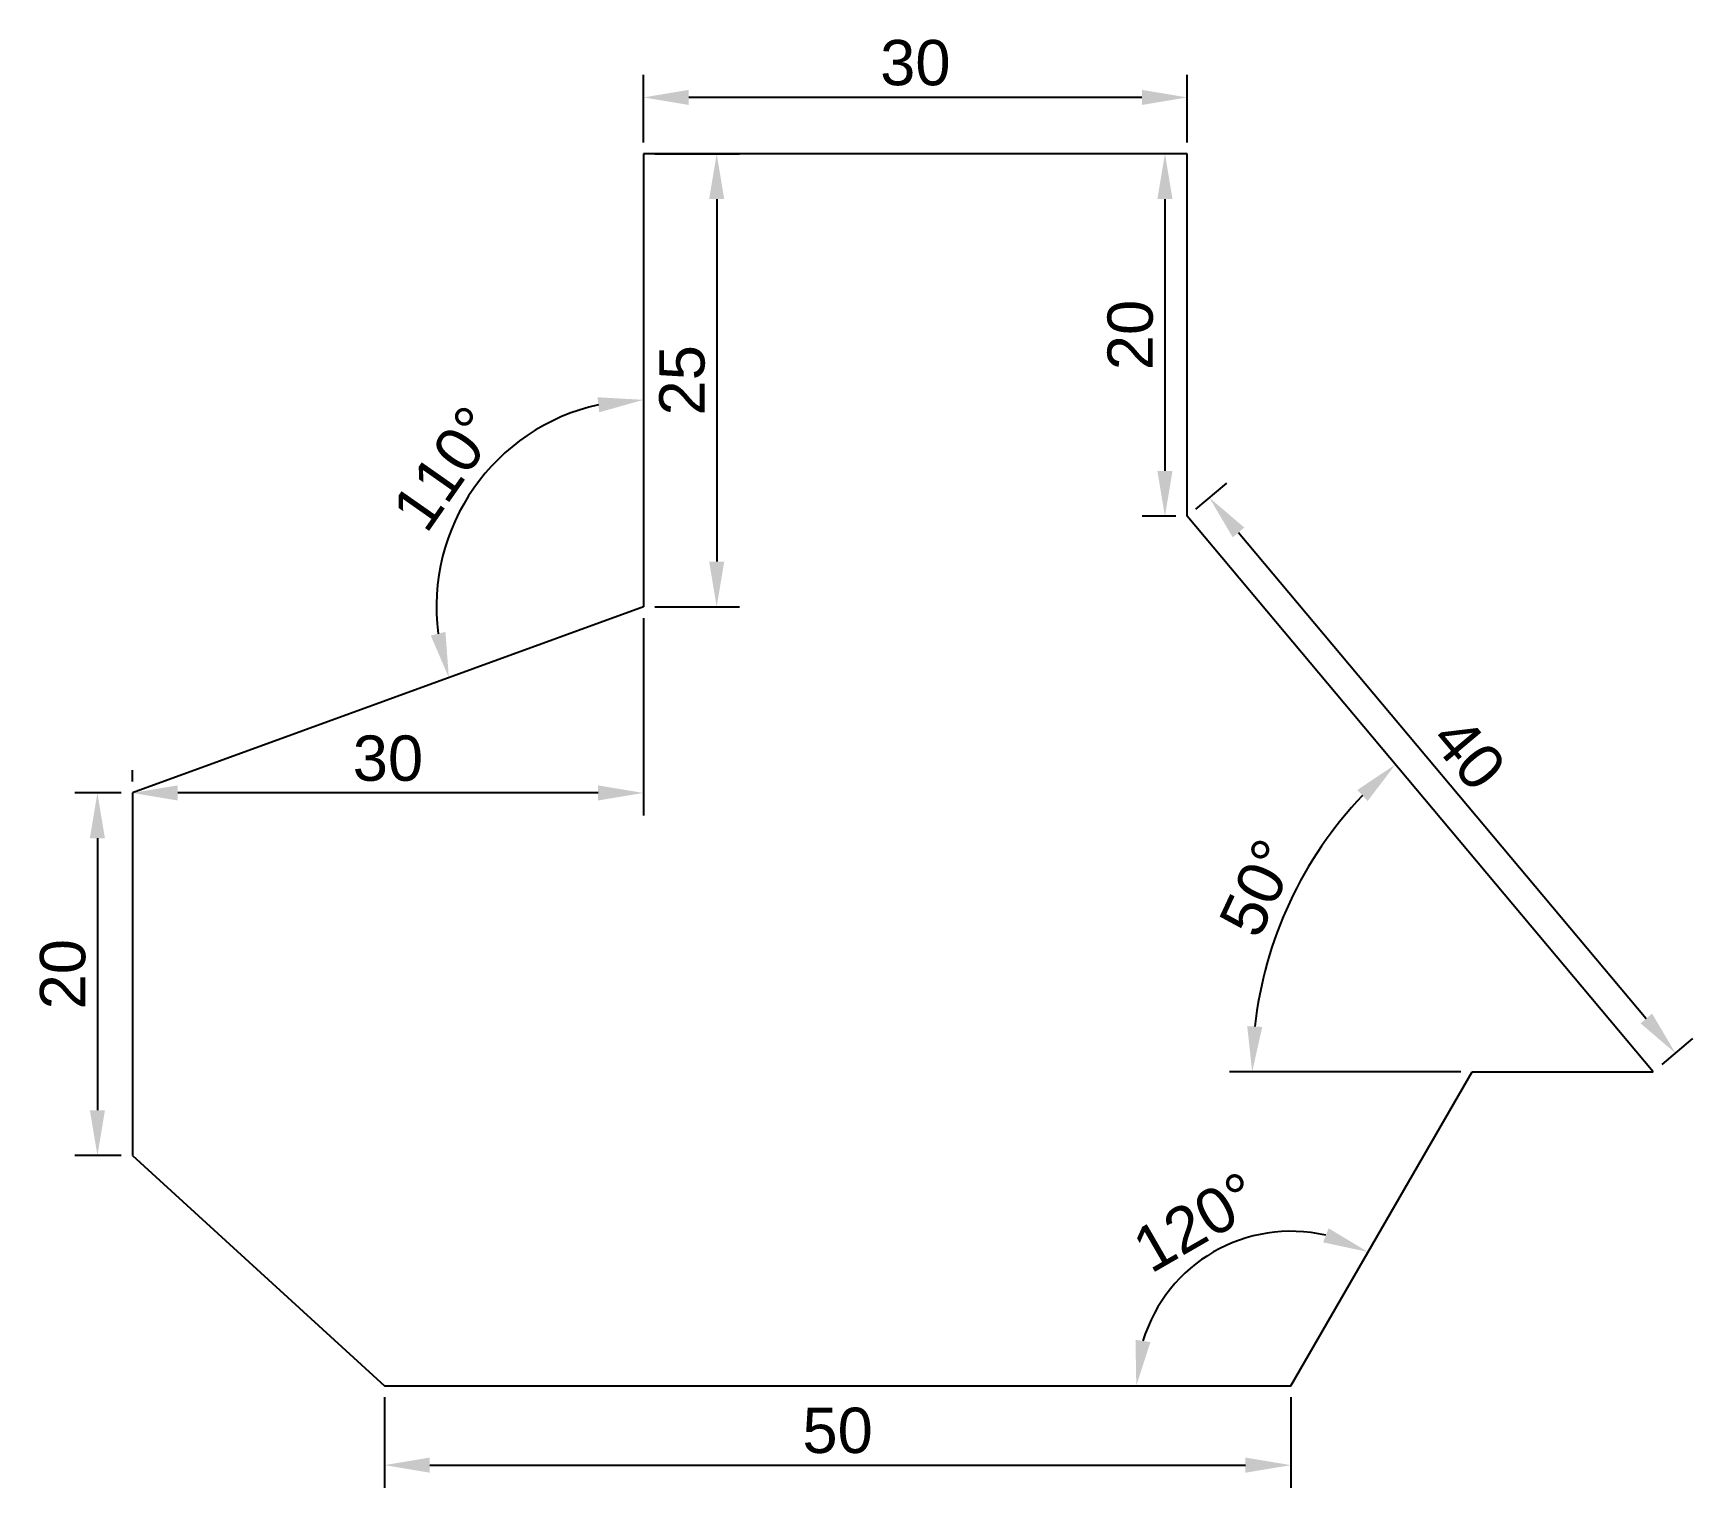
# Model space of a CAD drawing. Header units: millimetres. Extents: x -19.4 to 72.2, y -5.6 to 74.6.
import ezdxf

# ---------------------------------------------------------------- set-up
doc = ezdxf.new("R2010")
doc.units = ezdxf.units.MM
doc.styles.get("Standard").update_dxf_attribs({"font": 'arial.ttf'})
doc.dimstyles.new('ISO-25', dxfattribs={"dimtxt": 2.5, "dimasz": 2.5, "dimexe": 1.25, "dimexo": 0.625, "dimtad": 1, "dimtxsty": 'Standard', "dimcen": 2.5, "dimadec": 0, "dimazin": 0, "dimtfac": 1, "dimtmove": 0, "dimatfit": 3, "dimfxl": 1, "dimarcsym": 0})

# ---------------------------------------------------------------- blocks, each defined once
blk = doc.blocks.new('*D1')
at = {"color": 0, "lineweight": -2, "transparency": 16777216}
for p, q in [((0, -0.625), (0, -5.628)), ((50, -0.625), (50, -5.628)), ((2.5, -4.378), (47.5, -4.378))]:
    blk.add_line(p, q, dxfattribs=at)
at = {"color": 0, "transparency": 16777216}
for points in [[(2.5, -3.961), (2.5, -4.795), (0, -4.378)], [(47.5, -3.961), (47.5, -4.795), (50, -4.378)]]:
    blk.add_solid(points, dxfattribs=at)
at = {"layer": 'Defpoints', "color": 0, "transparency": 16777216}
for p in [(0, 0), (50, 0), (50, -4.378)]:
    blk.add_point(p, dxfattribs=at)
at = {"color": 0, "transparency": 16777216, "insert": (25, -2.476), "char_height": 2.5, "attachment_point": 5}
blk.add_mtext('50', dxfattribs=at)
blk = doc.blocks.new('*D2')
at = {"color": 0, "lineweight": -2, "transparency": 16777216}
blk.add_arc((50, 0), 8.522, 76.8696, 163.1304, dxfattribs=at)
at = {"color": 0, "transparency": 16777216}
for points in [[(52.089, 8.686), (51.783, 7.911), (54.261, 7.38)], [(42.257, 2.412), (41.433, 2.534), (41.478, 0)]]:
    blk.add_solid(points, dxfattribs=at)
at = {"layer": 'Defpoints', "color": 0, "transparency": 16777216}
for p in [(60, 17.321), (48.52, 8.392), (0, 0), (50, 0), (50, 0)]:
    blk.add_point(p, dxfattribs=at)
at = {"color": 0, "transparency": 16777216, "insert": (44.788, 9.027), "char_height": 2.5, "attachment_point": 5, "rotation": 30}
blk.add_mtext('120°', dxfattribs=at)
blk = doc.blocks.new('*D3')
at = {"color": 0, "lineweight": -2, "transparency": 16777216}
blk.add_line((59.375, 17.321), (46.62, 17.321), dxfattribs=at)
blk.add_arc((70, 17.321), 22.13, 136.4762, 173.5238, dxfattribs=at)
at = {"color": 0, "transparency": 16777216}
for points in [[(53.669, 32.864), (54.24, 32.257), (55.775, 34.273)], [(48.428, 19.793), (47.596, 19.84), (47.87, 17.321)]]:
    blk.add_solid(points, dxfattribs=at)
at = {"layer": 'Defpoints', "color": 0, "transparency": 16777216}
for p in [(44.288, 47.962), (51.511, 29.481), (60, 17.321), (70, 17.321), (70, 17.321)]:
    blk.add_point(p, dxfattribs=at)
at = {"color": 0, "transparency": 16777216, "insert": (48.22, 27.476), "char_height": 2.5, "attachment_point": 5, "rotation": 65}
blk.add_mtext('50°', dxfattribs=at)
blk = doc.blocks.new('*D4')
at = {"color": 0, "lineweight": -2, "transparency": 16777216}
for p, q in [((44.767, 48.364), (46.467, 49.79)), ((47.116, 47.072), (69.614, 20.26)), ((70.479, 17.722), (72.179, 19.149))]:
    blk.add_line(p, q, dxfattribs=at)
at = {"color": 0, "transparency": 16777216}
for points in [[(47.436, 47.34), (46.797, 46.804), (45.509, 48.987)], [(69.933, 20.528), (69.295, 19.992), (71.221, 18.345)]]:
    blk.add_solid(points, dxfattribs=at)
at = {"layer": 'Defpoints', "color": 0, "transparency": 16777216}
for p in [(44.288, 47.962), (71.221, 18.345), (70, 17.321)]:
    blk.add_point(p, dxfattribs=at)
at = {"color": 0, "transparency": 16777216, "insert": (59.822, 34.888), "char_height": 2.5, "attachment_point": 5, "rotation": 310}
blk.add_mtext('40', dxfattribs=at)
blk = doc.blocks.new('*D5')
at = {"color": 0, "lineweight": -2, "transparency": 16777216}
for p, q in [((43.663, 67.962), (41.807, 67.962)), ((43.057, 65.462), (43.057, 50.462)), ((43.663, 47.962), (41.807, 47.962))]:
    blk.add_line(p, q, dxfattribs=at)
at = {"color": 0, "transparency": 16777216}
for points in [[(42.64, 65.462), (43.474, 65.462), (43.057, 67.962)], [(42.64, 50.462), (43.474, 50.462), (43.057, 47.962)]]:
    blk.add_solid(points, dxfattribs=at)
at = {"layer": 'Defpoints', "color": 0, "transparency": 16777216}
for p in [(44.288, 67.962), (43.057, 47.962), (44.288, 47.962)]:
    blk.add_point(p, dxfattribs=at)
at = {"color": 0, "transparency": 16777216, "insert": (41.155, 57.962), "char_height": 2.5, "attachment_point": 5, "rotation": 90}
blk.add_mtext('20', dxfattribs=at)
blk = doc.blocks.new('*D6')
at = {"color": 0, "lineweight": -2, "transparency": 16777216}
for p, q in [((14.288, 68.587), (14.288, 72.317)), ((44.288, 68.587), (44.288, 72.317)), ((41.788, 71.067), (16.788, 71.067))]:
    blk.add_line(p, q, dxfattribs=at)
at = {"color": 0, "transparency": 16777216}
for points in [[(16.788, 71.484), (16.788, 70.651), (14.288, 71.067)], [(41.788, 71.484), (41.788, 70.651), (44.288, 71.067)]]:
    blk.add_solid(points, dxfattribs=at)
at = {"layer": 'Defpoints', "color": 0, "transparency": 16777216}
for p in [(14.288, 71.067), (14.288, 67.962), (44.288, 67.962)]:
    blk.add_point(p, dxfattribs=at)
at = {"color": 0, "transparency": 16777216, "insert": (29.288, 72.97), "char_height": 2.5, "attachment_point": 5}
blk.add_mtext('30', dxfattribs=at)
blk = doc.blocks.new('*D7')
at = {"color": 0, "lineweight": -2, "transparency": 16777216}
for p, q in [((14.913, 67.962), (19.579, 67.962)), ((18.329, 65.462), (18.329, 45.462)), ((14.913, 42.962), (19.579, 42.962))]:
    blk.add_line(p, q, dxfattribs=at)
at = {"color": 0, "transparency": 16777216}
for points in [[(17.913, 65.462), (18.746, 65.462), (18.329, 67.962)], [(17.913, 45.462), (18.746, 45.462), (18.329, 42.962)]]:
    blk.add_solid(points, dxfattribs=at)
at = {"layer": 'Defpoints', "color": 0, "transparency": 16777216}
for p in [(14.288, 67.962), (14.288, 42.962), (18.329, 42.962)]:
    blk.add_point(p, dxfattribs=at)
at = {"color": 0, "transparency": 16777216, "insert": (16.428, 55.462), "char_height": 2.5, "attachment_point": 5, "rotation": 90}
blk.add_mtext('25', dxfattribs=at)
blk = doc.blocks.new('*D8')
at = {"color": 0, "lineweight": -2, "transparency": 16777216}
blk.add_arc((14.288, 42.962), 11.424, 102.56382, 187.43618, dxfattribs=at)
at = {"color": 0, "transparency": 16777216}
for points in [[(11.758, 54.527), (11.849, 53.698), (14.288, 54.386)], [(3.366, 41.583), (2.556, 41.385), (3.554, 39.055)]]:
    blk.add_solid(points, dxfattribs=at)
at = {"layer": 'Defpoints', "color": 0, "transparency": 16777216}
for p in [(14.288, 67.962), (7.467, 52.126), (14.288, 42.962), (14.288, 42.962), (-13.902, 32.702)]:
    blk.add_point(p, dxfattribs=at)
at = {"color": 0, "transparency": 16777216, "insert": (3.373, 50.605), "char_height": 2.5, "attachment_point": 5, "rotation": 55}
blk.add_mtext('110°', dxfattribs=at)
blk = doc.blocks.new('*D9')
at = {"color": 0, "lineweight": -2, "transparency": 16777216}
for p, q in [((-14.527, 32.702), (-17.085, 32.702)), ((-15.835, 30.202), (-15.835, 15.202)), ((-14.527, 12.702), (-17.085, 12.702))]:
    blk.add_line(p, q, dxfattribs=at)
at = {"color": 0, "transparency": 16777216}
for points in [[(-16.252, 30.202), (-15.418, 30.202), (-15.835, 32.702)], [(-16.252, 15.202), (-15.418, 15.202), (-15.835, 12.702)]]:
    blk.add_solid(points, dxfattribs=at)
at = {"layer": 'Defpoints', "color": 0, "transparency": 16777216}
for p in [(-13.902, 32.702), (-15.835, 12.702), (-13.902, 12.702)]:
    blk.add_point(p, dxfattribs=at)
at = {"color": 0, "transparency": 16777216, "insert": (-17.737, 22.702), "char_height": 2.5, "attachment_point": 5, "rotation": 90}
blk.add_mtext('20', dxfattribs=at)
blk = doc.blocks.new('*D10')
at = {"color": 0, "lineweight": -2, "transparency": 16777216}
for p, q in [((14.288, 42.337), (14.288, 31.452)), ((-13.902, 33.327), (-13.902, 33.952)), ((11.788, 32.702), (-11.402, 32.702))]:
    blk.add_line(p, q, dxfattribs=at)
at = {"color": 0, "transparency": 16777216}
for points in [[(-11.402, 33.118), (-11.402, 32.285), (-13.902, 32.702)], [(11.788, 33.118), (11.788, 32.285), (14.288, 32.702)]]:
    blk.add_solid(points, dxfattribs=at)
at = {"layer": 'Defpoints', "color": 0, "transparency": 16777216}
for p in [(14.288, 42.962), (-13.902, 32.702), (-13.902, 32.702)]:
    blk.add_point(p, dxfattribs=at)
at = {"color": 0, "transparency": 16777216, "insert": (0.193, 34.604), "char_height": 2.5, "attachment_point": 5}
blk.add_mtext('30', dxfattribs=at)

msp = doc.modelspace()

# ---------------------------------------------------------------- linework, layer by layer
for p, q in [((44.288, 67.962), (14.288, 67.962)), ((14.288, 67.962), (14.288, 42.962)), ((44.288, 47.962), (44.288, 67.962)), ((70, 17.321), (44.288, 47.962)), ((14.288, 42.962), (-13.902, 32.702)), ((14.288, 42.962), (14.288, 42.962)), ((-13.902, 32.702), (-13.902, 12.702)), ((50, 0), (60, 17.321)), ((60, 17.321), (70, 17.321)), ((70, 17.321), (70, 17.321)), ((-13.902, 12.702), (0, 0)), ((0, 0), (50, 0)), ((50, 0), (50, 0))]:
    msp.add_line(p, q)

# ---------------------------------------------------------------- dimensions: what is measured, and where the dimension line sits
for p1, p2, distance, picture, middle in [((44.288, 67.962), (14.288, 67.962), -3.105, '*D6', (29.288, 72.97)), ((14.288, 67.962), (14.288, 42.962), 4.041, '*D7', (16.428, 55.462)), ((44.288, 67.962), (44.288, 47.962), -1.232, '*D5', (41.155, 57.962)), ((44.288, 47.962), (70, 17.321), 1.594, '*D4', (59.822, 34.888))]:
    dim = msp.add_aligned_dim(p1=p1, p2=p2, distance=distance, dimstyle='ISO-25')
    dim.commit()
    dim.dimension.update_dxf_attribs({"geometry": picture, "text_midpoint": middle})
for base, line1, line2, picture, middle in [((7.467, 52.126), ((14.288, 42.962), (-13.902, 32.702)), ((14.288, 67.962), (14.288, 42.962)), '*D8', (3.373, 50.605)), ((51.511, 29.481), ((70, 17.321), (44.288, 47.962)), ((60, 17.321), (70, 17.321)), '*D3', (48.22, 27.476)), ((48.52, 8.392), ((0, 0), (50, 0)), ((50, 0), (60, 17.321)), '*D2', (44.788, 9.027))]:
    dim = msp.add_angular_dim_2l(base=base, line1=line1, line2=line2, dimstyle='ISO-25')
    dim.commit()
    dim.dimension.update_dxf_attribs({"geometry": picture, "text_midpoint": middle})
dim = msp.add_linear_dim(base=(-13.902, 32.702), p1=(14.288, 42.962), p2=(-13.902, 32.702), text='30', dimstyle='ISO-25')
dim.commit()
dim.dimension.update_dxf_attribs({"geometry": '*D10', "text_midpoint": (0.193, 34.604)})
dim = msp.add_linear_dim(base=(-15.835, 12.702), p1=(-13.902, 32.702), p2=(-13.902, 12.702), angle=90, dimstyle='ISO-25')
dim.commit()
dim.dimension.update_dxf_attribs({"geometry": '*D9', "text_midpoint": (-17.737, 22.702)})
dim = msp.add_linear_dim(base=(50, -4.378), p1=(0, 0), p2=(50, 0), dimstyle='ISO-25')
dim.commit()
dim.dimension.update_dxf_attribs({"geometry": '*D1', "text_midpoint": (25, -2.476)})

doc.saveas('drawing.dxf')
